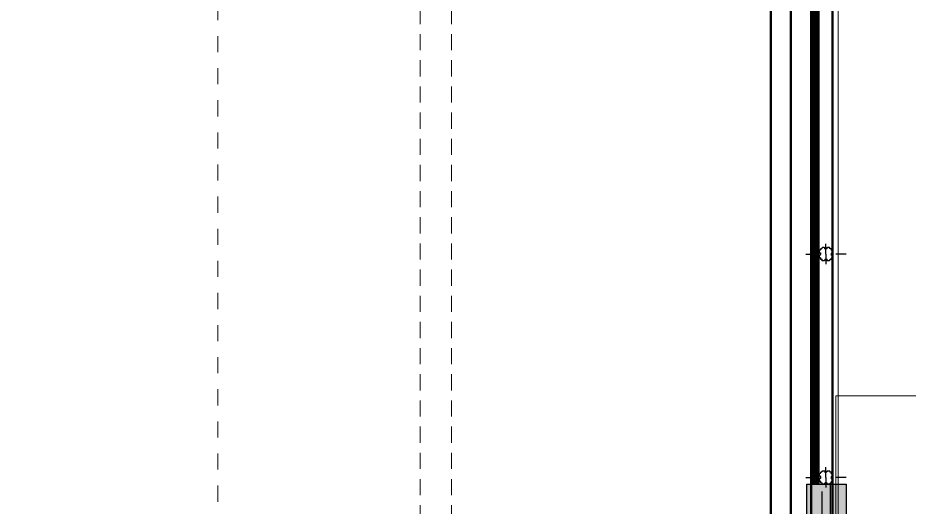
# Model space of a CAD drawing. Header units: millimetres. Extents: x 10 to 110, y 17 to 110.
# Drawn here: x 92.72 to 101.54, y 42.8 to 47.64 of the extents above; entities that cross this region are included whole.
import ezdxf

# ---------------------------------------------------------------- set-up
doc = ezdxf.new("R2010")
doc.units = ezdxf.units.MM
doc.header["$LTSCALE"] = 0.05
for name, pattern in [('00 Ground$0$Dash', [6.35, 3.175, -3.175]), ('00 Ground$0$DASHDOT', [25.4, 12.7, -6.35, 0, -6.35]), ('00 Ground$0$DASHED2', [9.525, 6.35, -3.175]), ('00 Ground$0$HIDDENX2', [19.05, 12.7, -6.35])]:
    doc.linetypes.add(name, pattern=pattern)
for name, color, linetype, lineweight in [('00 Ground$0$A-Panel Exterior', 3, 'Continuous', 0), ('00 Ground$0$A-Panel Interior', 6, 'Continuous', 0), ('00 Ground$0$A-Proyecciones', 252, 'Continuous', 0), ('00 Ground$0$TEXTURAS-PAREDES', 253, 'Continuous', 0)]:
    doc.layers.add(name, color=color, linetype=linetype, lineweight=lineweight)
for name, color, linetype in [('00 Ground$0$A-Paneles', 7, 'Continuous'), ('00 Ground$0$E-PERFIL-PLANTA-EJES-GL1', 6, '00 Ground$0$DASHDOT'), ('00 Ground$0$E-PERFIL-PLANTA-TEXTURAS-GL1', 6, 'Continuous'), ('00 Ground$0$Hagar puerta vehiculos', 6, 'Continuous'), ('00 Ground$0$PUENTE GRUA', 5, 'Continuous'), ('MAPAS', 7, 'Continuous')]:
    doc.layers.add(name, color=color, linetype=linetype)
doc.layers.add('00 Ground$0$E-PERFIL-PLANTA-GL1', color=3, linetype='Continuous', plot=False)

# ---------------------------------------------------------------- blocks, each defined once
blk = doc.blocks.new('00 Ground$0$GL')
at = {"layer": '00 Ground$0$E-PERFIL-PLANTA-TEXTURAS-GL1'}
h = blk.add_hatch(dxfattribs=at)
h.set_pattern_fill('ANSI31', color=256, scale=0.00061, angle=90)
edge = h.paths.add_edge_path()
edge.add_arc((-0.013, 0.063), 0.003, 0, 90, ccw=False)
edge.add_line((-0.01, 0.063), (-0.01, 0.058))
edge.add_arc((-0.007, 0.058), 0.003, 180, 270)
edge.add_line((-0.007, 0.055), (0.007, 0.055))
edge.add_arc((0.007, 0.058), 0.003, 270, 360)
edge.add_line((0.01, 0.058), (0.01, 0.063))
edge.add_arc((0.013, 0.063), 0.003, 90, 180, ccw=False)
edge.add_line((0.013, 0.066), (0.037, 0.066))
edge.add_arc((0.037, 0.063), 0.003, 0, 90, ccw=False)
edge.add_line((0.04, 0.063), (0.04, 0.058))
edge.add_arc((0.043, 0.058), 0.003, 180, 270)
edge.add_line((0.043, 0.055), (0.052, 0.055))
edge.add_arc((0.052, 0.052), 0.003, 0, 90, ccw=False)
edge.add_line((0.055, 0.052), (0.055, 0.043))
edge.add_arc((0.058, 0.043), 0.003, 180, 270)
edge.add_line((0.058, 0.04), (0.063, 0.04))
edge.add_arc((0.063, 0.037), 0.003, 0, 90, ccw=False)
edge.add_line((0.066, 0.037), (0.066, 0.013))
edge.add_arc((0.063, 0.013), 0.003, 270, 360, ccw=False)
edge.add_line((0.063, 0.01), (0.058, 0.01))
edge.add_arc((0.058, 0.007), 0.003, 90, 180)
edge.add_line((0.055, 0.007), (0.055, -0.007))
edge.add_arc((0.058, -0.007), 0.003, 180, 270)
edge.add_line((0.058, -0.01), (0.063, -0.01))
edge.add_arc((0.063, -0.013), 0.003, 0, 90, ccw=False)
edge.add_line((0.066, -0.013), (0.066, -0.037))
edge.add_arc((0.063, -0.037), 0.003, -90, 0, ccw=False)
edge.add_line((0.063, -0.04), (0.058, -0.04))
edge.add_arc((0.058, -0.043), 0.003, 90, 180)
edge.add_line((0.055, -0.043), (0.055, -0.052))
edge.add_arc((0.052, -0.052), 0.003, 270, 360, ccw=False)
edge.add_line((0.052, -0.055), (0.043, -0.055))
edge.add_arc((0.043, -0.058), 0.003, 90, 180)
edge.add_line((0.04, -0.058), (0.04, -0.063))
edge.add_arc((0.037, -0.063), 0.003, -90, 0, ccw=False)
edge.add_line((0.037, -0.066), (0.013, -0.066))
edge.add_arc((0.013, -0.063), 0.003, 180, 270, ccw=False)
edge.add_line((0.01, -0.063), (0.01, -0.058))
edge.add_arc((0.007, -0.058), 0.003, 0, 90)
edge.add_line((0.007, -0.055), (-0.007, -0.055))
edge.add_arc((-0.007, -0.058), 0.003, 90, 180)
edge.add_line((-0.01, -0.058), (-0.01, -0.063))
edge.add_arc((-0.013, -0.063), 0.003, -90, 0, ccw=False)
edge.add_line((-0.013, -0.066), (-0.037, -0.066))
edge.add_arc((-0.037, -0.063), 0.003, 180, 270, ccw=False)
edge.add_line((-0.04, -0.063), (-0.04, -0.058))
edge.add_arc((-0.043, -0.058), 0.003, 0, 90)
edge.add_line((-0.043, -0.055), (-0.052, -0.055))
edge.add_arc((-0.052, -0.052), 0.003, 180, 270, ccw=False)
edge.add_line((-0.055, -0.052), (-0.055, -0.043))
edge.add_arc((-0.058, -0.043), 0.003, 0, 90)
edge.add_line((-0.058, -0.04), (-0.063, -0.04))
edge.add_arc((-0.063, -0.037), 0.003, 180, 270, ccw=False)
edge.add_line((-0.066, -0.037), (-0.066, -0.013))
edge.add_arc((-0.063, -0.013), 0.003, 90, 180, ccw=False)
edge.add_line((-0.063, -0.01), (-0.058, -0.01))
edge.add_arc((-0.058, -0.007), 0.003, 270, 360)
edge.add_line((-0.055, -0.007), (-0.055, 0.007))
edge.add_arc((-0.058, 0.007), 0.003, 0, 90)
edge.add_line((-0.058, 0.01), (-0.063, 0.01))
edge.add_arc((-0.063, 0.013), 0.003, 180, 270, ccw=False)
edge.add_line((-0.066, 0.013), (-0.066, 0.037))
edge.add_arc((-0.063, 0.037), 0.003, 90, 180, ccw=False)
edge.add_line((-0.063, 0.04), (-0.058, 0.04))
edge.add_arc((-0.058, 0.043), 0.003, 270, 360)
edge.add_line((-0.055, 0.043), (-0.055, 0.052))
edge.add_arc((-0.052, 0.052), 0.003, 90, 180, ccw=False)
edge.add_line((-0.052, 0.055), (-0.043, 0.055))
edge.add_arc((-0.043, 0.058), 0.003, 270, 360)
edge.add_line((-0.04, 0.058), (-0.04, 0.063))
edge.add_arc((-0.037, 0.063), 0.003, 90, 180, ccw=False)
edge.add_line((-0.037, 0.066), (-0.013, 0.066))
edge = h.paths.add_edge_path(flags=16)
edge.add_line((-0.01, -0.052), (0.01, -0.052))
edge.add_arc((0.01, -0.055), 0.003, 0, 90, ccw=False)
edge.add_line((0.013, -0.055), (0.013, -0.06))
edge.add_arc((0.016, -0.06), 0.003, 180, 270)
edge.add_line((0.016, -0.063), (0.034, -0.063))
edge.add_arc((0.034, -0.06), 0.003, 270, 360)
edge.add_line((0.037, -0.06), (0.037, -0.055))
edge.add_arc((0.04, -0.055), 0.003, 90, 180, ccw=False)
edge.add_line((0.04, -0.052), (0.049, -0.052))
edge.add_arc((0.049, -0.049), 0.003, 270, 360)
edge.add_line((0.052, -0.049), (0.052, -0.04))
edge.add_arc((0.055, -0.04), 0.003, 90, 180, ccw=False)
edge.add_line((0.055, -0.037), (0.06, -0.037))
edge.add_arc((0.06, -0.034), 0.003, 270, 360)
edge.add_line((0.063, -0.034), (0.063, -0.016))
edge.add_arc((0.06, -0.016), 0.003, 0, 90)
edge.add_line((0.06, -0.013), (0.055, -0.013))
edge.add_arc((0.055, -0.01), 0.003, 180, 270, ccw=False)
edge.add_line((0.052, -0.01), (0.052, 0.01))
edge.add_arc((0.055, 0.01), 0.003, 90, 180, ccw=False)
edge.add_line((0.055, 0.013), (0.06, 0.013))
edge.add_arc((0.06, 0.016), 0.003, 270, 360)
edge.add_line((0.063, 0.016), (0.063, 0.034))
edge.add_arc((0.06, 0.034), 0.003, 0, 90)
edge.add_line((0.06, 0.037), (0.055, 0.037))
edge.add_arc((0.055, 0.04), 0.003, 180, 270, ccw=False)
edge.add_line((0.052, 0.04), (0.052, 0.049))
edge.add_arc((0.049, 0.049), 0.003, 0, 90)
edge.add_line((0.049, 0.052), (0.04, 0.052))
edge.add_arc((0.04, 0.055), 0.003, 180, 270, ccw=False)
edge.add_line((0.037, 0.055), (0.037, 0.06))
edge.add_arc((0.034, 0.06), 0.003, 0, 90)
edge.add_line((0.034, 0.063), (0.016, 0.063))
edge.add_arc((0.016, 0.06), 0.003, 90, 180)
edge.add_line((0.013, 0.06), (0.013, 0.055))
edge.add_arc((0.01, 0.055), 0.003, -90, 0, ccw=False)
edge.add_line((0.01, 0.052), (-0.01, 0.052))
edge.add_arc((-0.01, 0.055), 0.003, 180, 270, ccw=False)
edge.add_line((-0.013, 0.055), (-0.013, 0.06))
edge.add_arc((-0.016, 0.06), 0.003, 0, 90)
edge.add_line((-0.016, 0.063), (-0.034, 0.063))
edge.add_arc((-0.034, 0.06), 0.003, 90, 180)
edge.add_line((-0.037, 0.06), (-0.037, 0.055))
edge.add_arc((-0.04, 0.055), 0.003, -90, 0, ccw=False)
edge.add_line((-0.04, 0.052), (-0.049, 0.052))
edge.add_arc((-0.049, 0.049), 0.003, 90, 180)
edge.add_line((-0.052, 0.049), (-0.052, 0.04))
edge.add_arc((-0.055, 0.04), 0.003, -90, 0, ccw=False)
edge.add_line((-0.055, 0.037), (-0.06, 0.037))
edge.add_arc((-0.06, 0.034), 0.003, 90, 180)
edge.add_line((-0.063, 0.034), (-0.063, 0.016))
edge.add_arc((-0.06, 0.016), 0.003, 180, 270)
edge.add_line((-0.06, 0.013), (-0.055, 0.013))
edge.add_arc((-0.055, 0.01), 0.003, 0, 90, ccw=False)
edge.add_line((-0.052, 0.01), (-0.052, -0.01))
edge.add_arc((-0.055, -0.01), 0.003, -90, 0, ccw=False)
edge.add_line((-0.055, -0.013), (-0.06, -0.013))
edge.add_arc((-0.06, -0.016), 0.003, 90, 180)
edge.add_line((-0.063, -0.016), (-0.063, -0.034))
edge.add_arc((-0.06, -0.034), 0.003, 180, 270)
edge.add_line((-0.06, -0.037), (-0.055, -0.037))
edge.add_arc((-0.055, -0.04), 0.003, 0, 90, ccw=False)
edge.add_line((-0.052, -0.04), (-0.052, -0.049))
edge.add_arc((-0.049, -0.049), 0.003, 180, 270)
edge.add_line((-0.049, -0.052), (-0.04, -0.052))
edge.add_arc((-0.04, -0.055), 0.003, 0, 90, ccw=False)
edge.add_line((-0.037, -0.055), (-0.037, -0.06))
edge.add_arc((-0.034, -0.06), 0.003, 180, 270)
edge.add_line((-0.034, -0.063), (-0.016, -0.063))
edge.add_arc((-0.016, -0.06), 0.003, 270, 360)
edge.add_line((-0.013, -0.06), (-0.013, -0.055))
edge.add_arc((-0.01, -0.055), 0.003, 90, 180, ccw=False)
at = {"layer": '00 Ground$0$E-PERFIL-PLANTA-EJES-GL1', "ltscale": 0.05}
for p, q in [((0, 0), (0, 0.1985)), ((-0.1985, 0), (0, 0)), ((0, 0), (0, -0.1985)), ((0.1985, 0), (0, 0))]:
    blk.add_line(p, q, dxfattribs=at)
blk = doc.blocks.new('*U167')
h = blk.add_hatch()
h.set_pattern_fill('ANSI31', color=250)
h.set_pattern_definition([(45, (-13597.1444, 7821.7855), (-2.24506403, 2.24506403), [])])
h.paths.add_polyline_path([(0, 0), (9485.7, 0), (9485.7, 80), (0, 80)])
at = {"layer": '00 Ground$0$A-Paneles', "color": 4}
blk.add_lwpolyline([(0, 0), (9485.7, 0), (9485.7, 80), (0, 80)], close=True, dxfattribs=at)
blk = doc.blocks.new('00 Ground$0$puerta veh')
at = {"layer": '00 Ground$0$TEXTURAS-PAREDES', "true_color": 0xffffff}
h = blk.add_hatch(color=7, dxfattribs=at)
h.dxf.hatch_style = 1
h.paths.add_polyline_path([(-0.3874, 1.624), (0, 1.624), (0, -1.624), (-0.3874, -1.624)])
at = {"layer": '00 Ground$0$Hagar puerta vehiculos'}
blk.add_lwpolyline([(-0.3874, 1.624), (0, 1.624), (0, -1.624), (-0.3874, -1.624)], close=True, dxfattribs=at)
at = {"layer": '00 Ground$0$Hagar puerta vehiculos', "linetype": '00 Ground$0$HIDDENX2', "ltscale": 0.5}
for points in [[(-0.2374, -1.624), (-0.2374, 1.624)], [(-0.1564, 1.622), (-0.1574, -1.624)]]:
    blk.add_lwpolyline(points, dxfattribs=at)

msp = doc.modelspace()

# ---------------------------------------------------------------- linework, layer by layer
at = {"layer": '00 Ground$0$A-Panel Exterior', "lineweight": 0}
msp.add_lwpolyline([(100.7798, 38.4656), (100.8348, 38.4656), (100.8348, 105.4319), (100.7798, 105.4319)], close=True, dxfattribs=at)
at = {"layer": '00 Ground$0$A-Proyecciones', "lineweight": 0}
msp.add_lwpolyline([(108.2398, 109.7734), (108.2305, 50.8915, -0.436581), (101.749, 43.8989), (100.813, 43.8989), (100.813, 38.9004), (101.749, 38.9004, -0.414214), (108.249, 32.4004), (108.2398, 23.4908, -0.413136), (101.7398, 16.9908), (101.7397, 18.9908), (16.4954, 18.9908), (16.4954, 16.9908, -0.414208), (9.9954, 23.4908), (9.9952, 109.7735), (11.4954, 109.7733)], format="xyb", dxfattribs=at)
at = {"layer": '00 Ground$0$A-Proyecciones', "linetype": '00 Ground$0$DASHED2', "lineweight": 0, "ltscale": 0.5}
for points in [[(96.6998, 33.8601), (96.6998, 48.9392)], [(97.0118, 33.8601), (97.0118, 48.9392)]]:
    msp.add_lwpolyline(points, dxfattribs=at)
at = {"layer": '00 Ground$0$PUENTE GRUA', "color": 242, "linetype": '00 Ground$0$Dash', "lineweight": 0}
msp.add_lwpolyline([(26.6998, 104.922), (94.6998, 104.922), (94.6998, 32.9212), (26.6998, 32.9212)], close=True, dxfattribs=at)
at = {"layer": 'MAPAS', "color": 1, "lineweight": 50}
msp.add_lwpolyline([(93.2358, 22.1534), (93.2044, 22.1534), (93.2044, 30.5513), (96.6998, 30.5513), (96.6998, 33.8601), (100.5678, 33.8601), (100.5678, 98.9219)], dxfattribs=at)
at = {"layer": 'MAPAS', "color": 30, "lineweight": 50, "true_color": 0xf8991e}
msp.add_lwpolyline([(93.2358, 21.6534), (93.101, 21.6534), (93.101, 30.6174), (96.4998, 30.6174), (96.4998, 34.0601), (100.3678, 34.0601), (100.3678, 74.9217)], dxfattribs=at)
at = {"layer": 'MAPAS', "color": 5, "lineweight": 50}
msp.add_lwpolyline([(93.2358, 21.1534), (93.0006, 21.1534), (93.0006, 30.6834), (96.2998, 30.6834), (96.2998, 34.2601), (100.1678, 34.2601), (100.1678, 50.9214)], dxfattribs=at)
at = {"layer": 'MAPAS', "color": 6, "lineweight": 50}
msp.add_lwpolyline([(93.2358, 21.1534), (93.2358, 21.023), (93.0338, 21.023), (93.0338, 30.4813), (96.7798, 30.4813), (96.7798, 33.7001), (100.7798, 33.7001), (100.7798, 50.6819), (101.6273, 50.6819)], dxfattribs=at)

# ---------------------------------------------------------------- block references
at = {"layer": '00 Ground$0$A-Panel Interior', "lineweight": 0, "xscale": 0.001, "yscale": 0.001, "zscale": 0.001, "rotation": 270}
msp.add_blockref('*U167', (100.5678, 52.5094), dxfattribs=at)
at = {"layer": '00 Ground$0$E-PERFIL-PLANTA-GL1', "lineweight": 0}
for p in [(100.7138, 45.2996), (100.7138, 43.0906)]:
    msp.add_blockref('00 Ground$0$GL', p, dxfattribs=at)
at = {"layer": '00 Ground$0$Hagar puerta vehiculos', "color": 1, "lineweight": 0}
msp.add_blockref('00 Ground$0$puerta veh', (100.9123, 41.3996), dxfattribs=at)

doc.saveas('drawing.dxf')
